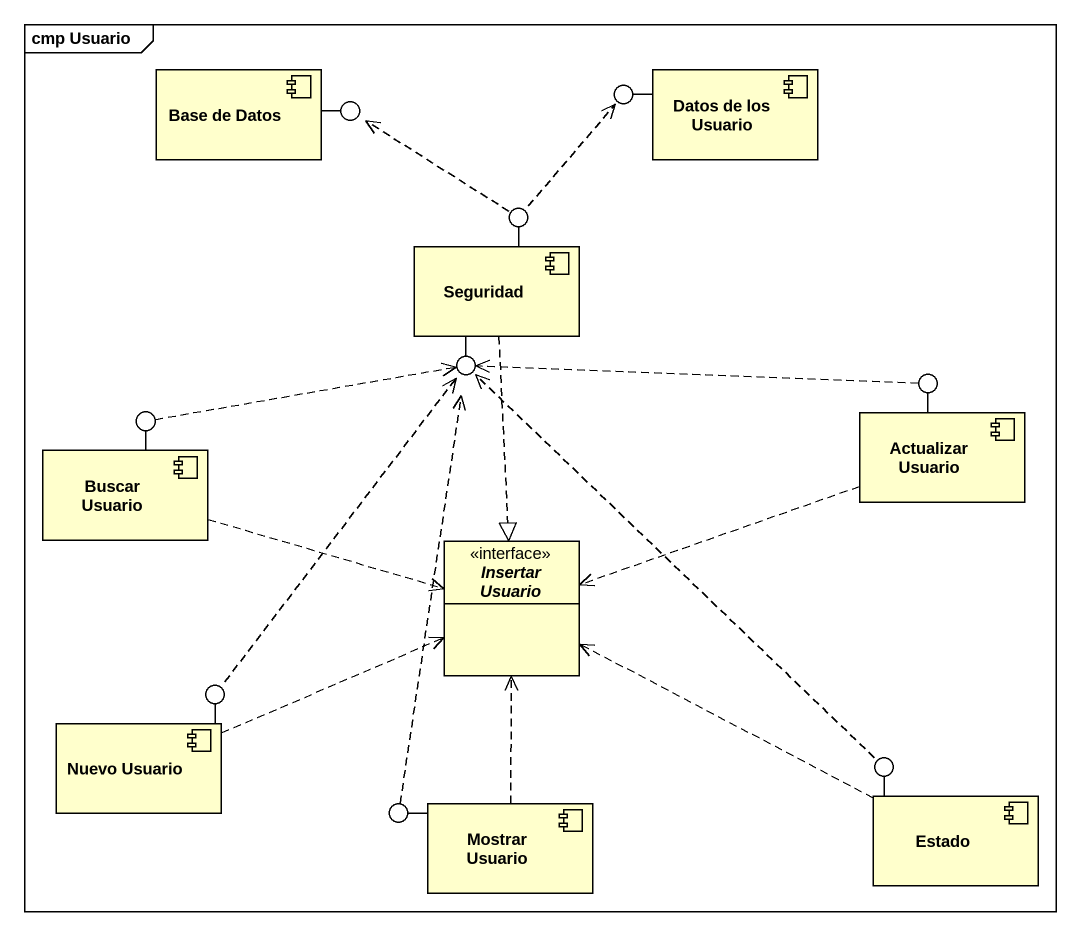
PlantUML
@startuml
mainframe cmp Usuario
allowmixing
hide circle
hide empty members
component "Base de Datos" as Base_de_Datos
() " " as lollipop1
() " " as lollipop2
component "Datos de los Usuario" as Datos_de_los_Usuario
component Seguridad
() " " as lollipop3
() " " as lollipop4
() " " as lollipop5
component "Buscar Usuario" as Buscar_Usuario
() " " as lollipop6
component "Actualizar Usuario" as Actualizar_Usuario
interface "Insertar Usuario" as Insertar_Usuario
component "Nuevo Usuario" as Nuevo_Usuario
() " " as lollipop7
component Estado
() " " as lollipop8
() " " as lollipop9
component "Mostrar Usuario" as Mostrar_Usuario
Base_de_Datos -right- lollipop1
Datos_de_los_Usuario -left- lollipop2
Seguridad -up- lollipop3
Seguridad -- lollipop4
Actualizar_Usuario -up- lollipop5
Buscar_Usuario -up- lollipop6
Nuevo_Usuario -up- lollipop7
Estado -up- lollipop8
Mostrar_Usuario -left- lollipop9
Seguridad ..|> Insertar_Usuario
lollipop3 .up.> lollipop1
lollipop3 .up.> lollipop2
lollipop5 .left.> lollipop4
Buscar_Usuario .right.> Insertar_Usuario
lollipop6 .right.> lollipop4
Actualizar_Usuario .left.> Insertar_Usuario
Nuevo_Usuario .right.> Insertar_Usuario
lollipop7 .up.> lollipop4
Estado .left.> Insertar_Usuario
lollipop8 .up.> lollipop4
lollipop9 .up.> lollipop4
Mostrar_Usuario .up.> Insertar_Usuario
@enduml
